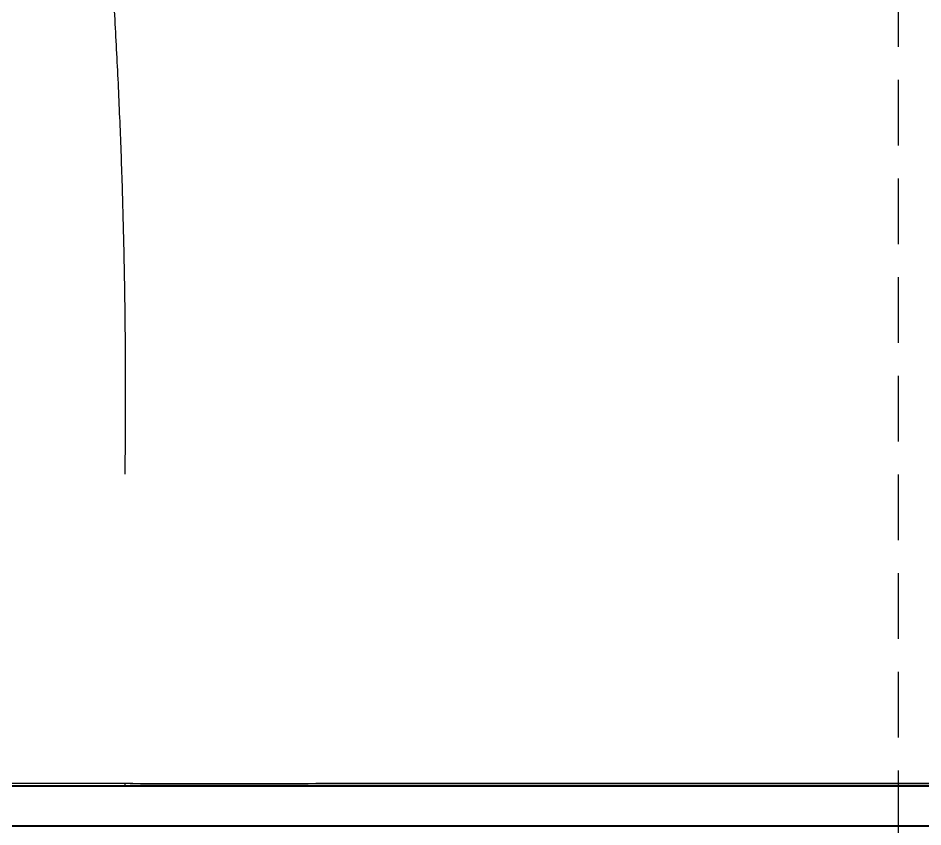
# Model space of a CAD drawing. Header units: inches. Extents: x -53835 to 52744, y -79586 to -50910.
# Drawn here: x 19548.2 to 19720.2, y -64469.9 to -64316.2 of the extents above; entities that cross this region are included whole.
import ezdxf

# ---------------------------------------------------------------- set-up
doc = ezdxf.new("R2010")
doc.units = ezdxf.units.IN
doc.header["$LTSCALE"] = 50
doc.header["$MEASUREMENT"] = 0
doc.linetypes.add('HIDDEN', pattern=[0.375, 0.25, -0.125])

# ---------------------------------------------------------------- blocks, each defined once
blk = doc.blocks.new('acrjtlf')
at = {"color": 1, "linetype": 'HIDDEN'}
blk.add_lwpolyline([(1571303.38, 1746002.87), (1571303.38, 1745562.22), (1570010.6, 1745562.22), (1570010.6, 1746002.87)], close=True, dxfattribs=at)
at = {"color": 8}
for points, degree in [([(1571156.41, 1745796.67), (1571157.03, 1745848.37), (1571153.41, 1745900.07)], 2), ([(1571156.4, 1745737.23), (1571156.4, 1745737.41), (1571156.4, 1745737.66), (1571156.4, 1745737.92)], 3)]:
    blk.add_open_spline(points, degree=degree, dxfattribs=at)
for points, knots in [([(1570784.8, 1745737.92), (1570785.45, 1745737.92), (1570786.1, 1745737.92), (1570789.37, 1745737.92), (1570791.98, 1745737.92), (1570805.03, 1745737.92), (1570815.48, 1745737.92), (1570955.43, 1745737.92), (1570997.21, 1745737.92), (1571043.68, 1745737.92), (1571048.38, 1745737.92), (1571068.39, 1745737.92), (1571083.69, 1745737.92), (1571106.65, 1745737.92), (1571114.31, 1745737.92), (1571129.62, 1745737.92), (1571137.27, 1745737.92), (1571148.75, 1745737.92), (1571152.58, 1745737.92), (1571156.41, 1745737.92)], [0, 0, 0, 0, 0.006899, 0.006899, 0.034494, 0.034494, 0.144873, 0.144873, 0.58639, 0.58639, 0.636025, 0.636025, 0.797792, 0.797792, 0.878675, 0.878675, 0.959558, 0.959558, 1, 1, 1, 1]), ([(1570784.8, 1745737.52), (1570950.79, 1745737.52), (1571029.06, 1745737.52), (1571124.02, 1745737.52), (1571140.7, 1745737.52), (1571157.38, 1745737.52)], [0, 0, 0, 0, 0.824317, 0.824317, 1, 1, 1, 1]), ([(1570784.8, 1745737.46), (1570950.81, 1745737.46), (1571029.09, 1745737.46), (1571126.95, 1745737.46), (1571146.53, 1745737.46), (1571185.67, 1745737.46), (1571205.24, 1745737.46), (1571244.38, 1745737.46), (1571263.94, 1745737.46), (1571293.17, 1745737.46), (1571302.89, 1745737.46), (1571317.45, 1745737.46), (1571322.29, 1745737.46), (1571331.97, 1745737.46), (1571336.8, 1745737.46), (1571341.61, 1745737.46)], [0, 0, 0, 0, 0.5, 0.5, 0.625, 0.625, 0.75, 0.75, 0.875, 0.875, 0.9375, 0.9375, 0.96875, 0.96875, 1, 1, 1, 1]), ([(1571156.4, 1745737.92), (1571171.88, 1745737.91), (1571187.35, 1745737.92), (1571218.29, 1745737.92), (1571233.77, 1745737.92), (1571264.67, 1745737.92), (1571280.11, 1745737.92), (1571303.21, 1745737.92), (1571310.9, 1745737.92), (1571322.4, 1745737.92), (1571326.23, 1745737.92), (1571333.87, 1745737.92), (1571337.69, 1745737.87), (1571341.48, 1745737.91)], [0, 0, 0, 0, 0.25, 0.25, 0.5, 0.5, 0.75, 0.75, 0.875, 0.875, 0.9375, 0.9375, 1, 1, 1, 1]), ([(1571341.02, 1745737.52), (1571336.42, 1745737.52), (1571331.79, 1745737.52), (1571322.32, 1745737.52), (1571317.47, 1745737.52), (1571302.92, 1745737.52), (1571293.2, 1745737.52), (1571263.96, 1745737.52), (1571244.4, 1745737.52), (1571205.27, 1745737.52), (1571185.69, 1745737.52), (1571163.2, 1745737.52), (1571160.29, 1745737.52), (1571157.38, 1745737.52)], [0, 0, 0, 0, 0.076277, 0.076277, 0.155939, 0.155939, 0.315263, 0.315263, 0.633912, 0.633912, 0.952561, 0.952561, 1, 1, 1, 1]), ([(1571341.56, 1745737.32), (1571336.76, 1745737.32), (1571331.92, 1745737.32), (1571322.24, 1745737.32), (1571317.4, 1745737.32), (1571302.85, 1745737.32), (1571293.12, 1745737.32), (1571263.89, 1745737.32), (1571244.33, 1745737.32), (1571205.2, 1745737.32), (1571185.63, 1745737.32), (1571146.49, 1745737.32), (1571126.92, 1745737.32), (1571029.07, 1745737.32), (1570950.8, 1745737.32), (1570784.8, 1745737.32)], [0, 0, 0, 0, 0.03125, 0.03125, 0.0625, 0.0625, 0.125, 0.125, 0.25, 0.25, 0.375, 0.375, 0.5, 0.5, 1, 1, 1, 1]), ([(1570784.8, 1745729.93), (1570950.78, 1745729.93), (1571029.04, 1745729.93), (1571126.86, 1745729.93), (1571146.43, 1745729.93), (1571185.56, 1745729.93), (1571205.12, 1745729.93), (1571244.24, 1745729.93), (1571263.78, 1745729.93), (1571293, 1745729.93), (1571302.73, 1745729.93), (1571317.29, 1745729.93), (1571322.14, 1745729.93), (1571331.82, 1745729.93), (1571336.66, 1745729.93), (1571341.46, 1745729.93)], [0, 0, 0, 0, 0.5, 0.5, 0.625, 0.625, 0.75, 0.75, 0.875, 0.875, 0.9375, 0.9375, 0.96875, 0.96875, 1, 1, 1, 1]), ([(1571341.42, 1745729.74), (1571336.63, 1745729.74), (1571331.78, 1745729.74), (1571322.1, 1745729.74), (1571317.25, 1745729.74), (1571302.69, 1745729.74), (1571292.97, 1745729.74), (1571263.75, 1745729.74), (1571244.21, 1745729.74), (1571205.1, 1745729.74), (1571185.54, 1745729.74), (1571146.41, 1745729.74), (1571126.84, 1745729.74), (1571029.03, 1745729.74), (1570950.77, 1745729.74), (1570784.8, 1745729.74)], [0, 0, 0, 0, 0.03125, 0.03125, 0.0625, 0.0625, 0.125, 0.125, 0.25, 0.25, 0.375, 0.375, 0.5, 0.5, 1, 1, 1, 1]), ([(1571165.99, 1745729.7), (1571165.65, 1745729.7), (1571165.3, 1745729.7), (1571145.46, 1745729.7), (1571125.96, 1745729.7), (1571028.48, 1745729.7), (1570950.5, 1745729.7), (1570784.8, 1745729.7)], [0, 0, 0, 0, 0.003537, 0.003537, 0.20283, 0.20283, 1, 1, 1, 1]), ([(1571339.71, 1745729.7), (1571334.93, 1745729.7), (1571330.12, 1745729.7), (1571320.49, 1745729.7), (1571315.67, 1745729.7), (1571301.19, 1745729.7), (1571291.51, 1745729.7), (1571280.44, 1745729.7), (1571279.06, 1745729.7), (1571277.68, 1745729.7)], [0, 0, 0, 0, 0.233427, 0.233427, 0.466853, 0.466853, 0.933707, 0.933707, 1, 1, 1, 1])]:
    blk.add_open_spline(points, degree=3, knots=knots, dxfattribs=at)

msp = doc.modelspace()

# ---------------------------------------------------------------- block references
at = {"color": 0}
msp.add_blockref('acrjtlf', (-1551587.86, -1810199.547), dxfattribs=at)

doc.saveas('drawing.dxf')
